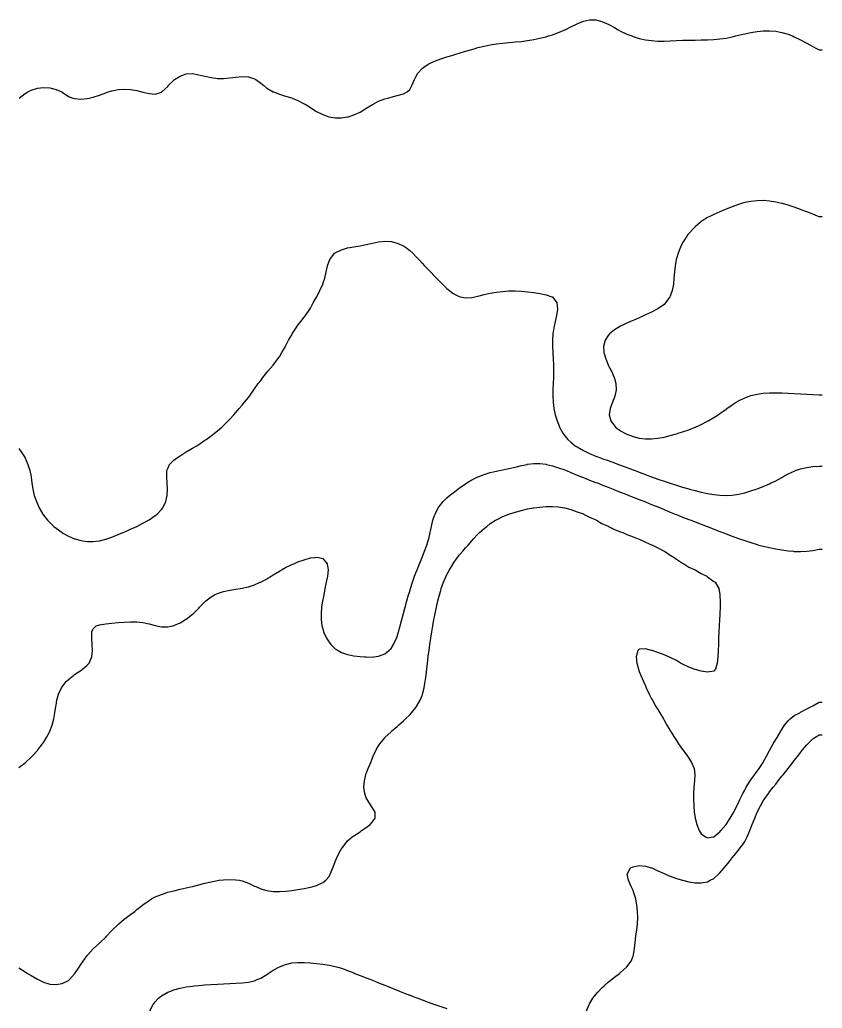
# Model space of a CAD drawing. Header units: inches. Extents: x 2679276 to 2679656, y 1246784 to 1247152.
# Drawn here: x 2679591.3 to 2679656, y 1246965.4 to 1247045.1 of the extents above; entities that cross this region are included whole.
import ezdxf

# ---------------------------------------------------------------- set-up
doc = ezdxf.new("R2010")
doc.units = ezdxf.units.IN
doc.header["$MEASUREMENT"] = 0
for name, color, linetype in [('440', 7, 'Continuous'), ('441', 7, 'Continuous'), ('442', 7, 'Continuous'), ('443', 7, 'Continuous'), ('444', 7, 'Continuous')]:
    doc.layers.add(name, color=color, linetype=linetype)

msp = doc.modelspace()

# ---------------------------------------------------------------- linework, layer by layer
at = {"layer": '440', "elevation": 440}
for points in [[(2679591.283, 1247038.75), (2679591.75, 1247039.106), (2679591.969, 1247039.25), (2679592.25, 1247039.375), (2679592.75, 1247039.536), (2679593.25, 1247039.612), (2679593.75, 1247039.582), (2679594.25, 1247039.445), (2679594.705, 1247039.25), (2679594.75, 1247039.217), (2679595.25, 1247038.885), (2679595.608, 1247038.75), (2679595.75, 1247038.703), (2679596.25, 1247038.656), (2679596.75, 1247038.704), (2679596.926, 1247038.75), (2679597.25, 1247038.824), (2679597.75, 1247038.996), (2679598.25, 1247039.183), (2679598.452, 1247039.25), (2679598.75, 1247039.343), (2679599.25, 1247039.439), (2679599.75, 1247039.464), (2679600.25, 1247039.43), (2679600.75, 1247039.348), (2679601.177, 1247039.25), (2679601.25, 1247039.231), (2679601.75, 1247039.11), (2679602.25, 1247039.069), (2679602.75, 1247039.224), (2679602.778, 1247039.25), (2679603.25, 1247039.681), (2679603.298, 1247039.75), (2679603.75, 1247040.192), (2679603.808, 1247040.25), (2679604.25, 1247040.51), (2679604.75, 1247040.698), (2679605.25, 1247040.727), (2679605.75, 1247040.634), (2679606.25, 1247040.506), (2679606.75, 1247040.394), (2679607.25, 1247040.334), (2679607.75, 1247040.334), (2679608.25, 1247040.374), (2679608.75, 1247040.437), (2679609.25, 1247040.484), (2679609.75, 1247040.462), (2679610.25, 1247040.308), (2679610.348, 1247040.25), (2679610.75, 1247039.958), (2679610.991, 1247039.75), (2679611.25, 1247039.56), (2679611.75, 1247039.265), (2679611.783, 1247039.25), (2679612.25, 1247039.072), (2679612.75, 1247038.915), (2679613.25, 1247038.758), (2679613.272, 1247038.75), (2679613.75, 1247038.558), (2679614.25, 1247038.299), (2679614.331, 1247038.25), (2679614.75, 1247037.98), (2679615.107, 1247037.75), (2679615.25, 1247037.662), (2679615.75, 1247037.415), (2679616.242, 1247037.25), (2679616.25, 1247037.248), (2679616.75, 1247037.168), (2679617.25, 1247037.163), (2679617.75, 1247037.234), (2679617.807, 1247037.25), (2679618.25, 1247037.392), (2679618.75, 1247037.627), (2679618.967, 1247037.75), (2679619.25, 1247037.924), (2679619.75, 1247038.225), (2679619.798, 1247038.25), (2679620.25, 1247038.489), (2679620.75, 1247038.688), (2679620.982, 1247038.75), (2679621.25, 1247038.831), (2679621.75, 1247038.948), (2679622.25, 1247039.099), (2679622.54, 1247039.25), (2679622.75, 1247039.454), (2679622.93, 1247039.75), (2679623.14, 1247040.25), (2679623.25, 1247040.462), (2679623.397, 1247040.75), (2679623.75, 1247041.129), (2679623.883, 1247041.25), (2679624.25, 1247041.473), (2679624.75, 1247041.719), (2679624.826, 1247041.75), (2679625.25, 1247041.906), (2679625.75, 1247042.068), (2679626.25, 1247042.218), (2679626.363, 1247042.25), (2679626.75, 1247042.366), (2679627.25, 1247042.516), (2679627.75, 1247042.667), (2679628.04, 1247042.75), (2679628.25, 1247042.811), (2679628.75, 1247042.936), (2679629.25, 1247043.036), (2679629.75, 1247043.112), (2679630.25, 1247043.171), (2679630.75, 1247043.221), (2679631.051, 1247043.25), (2679631.25, 1247043.268), (2679631.75, 1247043.319), (2679632.25, 1247043.382), (2679632.75, 1247043.462), (2679633.25, 1247043.565), (2679633.75, 1247043.693), (2679633.937, 1247043.75), (2679634.25, 1247043.845), (2679634.75, 1247044.025), (2679635.25, 1247044.241), (2679635.269, 1247044.25), (2679635.75, 1247044.486), (2679636.25, 1247044.733), (2679636.292, 1247044.75), (2679636.75, 1247044.943), (2679637.25, 1247045.057), (2679637.75, 1247045.042), (2679638.25, 1247044.91), (2679638.606, 1247044.75), (2679638.75, 1247044.69), (2679639.25, 1247044.422), (2679639.554, 1247044.25), (2679639.75, 1247044.148), (2679640.25, 1247043.907), (2679640.648, 1247043.75), (2679640.75, 1247043.71), (2679641.25, 1247043.557), (2679641.75, 1247043.448), (2679642.25, 1247043.377), (2679642.75, 1247043.34), (2679643.25, 1247043.335), (2679643.75, 1247043.354), (2679644.25, 1247043.38), (2679644.75, 1247043.405), (2679645.25, 1247043.42), (2679645.75, 1247043.425), (2679646.25, 1247043.429), (2679646.75, 1247043.44), (2679647.25, 1247043.467), (2679647.75, 1247043.515), (2679648.25, 1247043.588), (2679648.75, 1247043.686), (2679649.028, 1247043.75), (2679649.25, 1247043.805), (2679649.75, 1247043.932), (2679650.25, 1247044.041), (2679650.75, 1247044.121), (2679651.25, 1247044.164), (2679651.75, 1247044.169), (2679652.25, 1247044.131), (2679652.75, 1247044.043), (2679653.25, 1247043.894), (2679653.593, 1247043.75), (2679653.75, 1247043.685), (2679654.25, 1247043.436), (2679654.589, 1247043.25), (2679654.75, 1247043.165), (2679655.25, 1247042.9), (2679655.534, 1247042.75), (2679655.75, 1247042.641), (2679656, 1247042.641)], [(2679656, 1247029.195), (2679655.75, 1247029.195), (2679655.615, 1247029.25), (2679655.25, 1247029.391), (2679654.75, 1247029.582), (2679654.313, 1247029.75), (2679654.25, 1247029.774), (2679653.75, 1247029.952), (2679653.25, 1247030.116), (2679652.788, 1247030.25), (2679652.75, 1247030.261), (2679652.25, 1247030.373), (2679651.75, 1247030.452), (2679651.25, 1247030.493), (2679650.75, 1247030.487), (2679650.25, 1247030.431), (2679649.75, 1247030.327), (2679649.484, 1247030.25), (2679649.25, 1247030.175), (2679648.75, 1247029.99), (2679648.25, 1247029.799), (2679648.126, 1247029.75), (2679647.75, 1247029.59), (2679647.25, 1247029.375), (2679646.985, 1247029.25), (2679646.75, 1247029.119), (2679646.25, 1247028.803), (2679646.178, 1247028.75), (2679645.75, 1247028.379), (2679645.62, 1247028.25), (2679645.25, 1247027.841), (2679645.179, 1247027.75), (2679644.835, 1247027.25), (2679644.75, 1247027.105), (2679644.573, 1247026.75), (2679644.378, 1247026.25), (2679644.25, 1247025.817), (2679644.232, 1247025.75), (2679644.143, 1247025.25), (2679644.086, 1247024.75), (2679644.048, 1247024.25), (2679644.002, 1247023.75), (2679643.914, 1247023.25), (2679643.75, 1247022.802), (2679643.728, 1247022.75), (2679643.371, 1247022.25), (2679643.25, 1247022.134), (2679642.75, 1247021.774), (2679642.707, 1247021.75), (2679642.25, 1247021.51), (2679641.75, 1247021.288), (2679641.66, 1247021.25), (2679641.25, 1247021.058), (2679640.75, 1247020.84), (2679640.54, 1247020.75), (2679640.25, 1247020.615), (2679639.75, 1247020.378), (2679639.521, 1247020.25), (2679639.25, 1247020.082), (2679638.854, 1247019.75), (2679638.75, 1247019.631), (2679638.51, 1247019.25), (2679638.372, 1247018.75), (2679638.402, 1247018.25), (2679638.548, 1247017.75), (2679638.75, 1247017.266), (2679638.759, 1247017.25), (2679639.025, 1247016.75), (2679639.23, 1247016.25), (2679639.25, 1247016.172), (2679639.372, 1247015.75), (2679639.398, 1247015.25), (2679639.286, 1247014.75), (2679639.25, 1247014.667), (2679639.095, 1247014.25), (2679638.916, 1247013.75), (2679638.838, 1247013.25), (2679638.956, 1247012.75), (2679639.25, 1247012.343), (2679639.332, 1247012.25), (2679639.75, 1247011.955), (2679640.088, 1247011.75), (2679640.25, 1247011.675), (2679640.75, 1247011.491), (2679641.25, 1247011.362), (2679641.75, 1247011.302), (2679642.25, 1247011.306), (2679642.75, 1247011.362), (2679643.25, 1247011.453), (2679643.75, 1247011.568), (2679644.25, 1247011.704), (2679644.399, 1247011.75), (2679644.75, 1247011.865), (2679645.25, 1247012.042), (2679645.75, 1247012.238), (2679645.779, 1247012.25), (2679646.25, 1247012.463), (2679646.75, 1247012.718), (2679646.808, 1247012.75), (2679647.25, 1247013.015), (2679647.61, 1247013.25), (2679647.75, 1247013.346), (2679648.25, 1247013.7), (2679648.321, 1247013.75), (2679648.75, 1247014.049), (2679649.065, 1247014.25), (2679649.25, 1247014.362), (2679649.75, 1247014.613), (2679650.112, 1247014.75), (2679650.25, 1247014.797), (2679650.75, 1247014.917), (2679651.25, 1247014.986), (2679651.75, 1247015.016), (2679652.25, 1247015.02), (2679652.75, 1247015.008), (2679653.25, 1247014.988), (2679653.75, 1247014.966), (2679654.25, 1247014.941), (2679654.75, 1247014.916), (2679655.25, 1247014.889), (2679655.75, 1247014.863), (2679656, 1247014.863)]]:
    msp.add_lwpolyline(points, dxfattribs=at)
at = {"layer": '441', "elevation": 441}
msp.add_lwpolyline([(2679591.25, 1247010.535), (2679591.447, 1247010.25), (2679591.75, 1247009.786), (2679591.767, 1247009.75), (2679591.983, 1247009.25), (2679592.144, 1247008.75), (2679592.246, 1247008.25), (2679592.25, 1247008.231), (2679592.309, 1247007.75), (2679592.386, 1247007.25), (2679592.498, 1247006.75), (2679592.662, 1247006.25), (2679592.75, 1247006.06), (2679592.88, 1247005.75), (2679593.174, 1247005.25), (2679593.25, 1247005.152), (2679593.567, 1247004.75), (2679593.75, 1247004.559), (2679594.078, 1247004.25), (2679594.25, 1247004.102), (2679594.732, 1247003.75), (2679594.75, 1247003.737), (2679595.25, 1247003.461), (2679595.75, 1247003.261), (2679595.793, 1247003.25), (2679596.25, 1247003.125), (2679596.75, 1247003.048), (2679597.25, 1247003.039), (2679597.75, 1247003.1), (2679598.25, 1247003.222), (2679598.338, 1247003.25), (2679598.75, 1247003.393), (2679599.25, 1247003.589), (2679599.642, 1247003.75), (2679599.75, 1247003.797), (2679600.25, 1247004.02), (2679600.75, 1247004.249), (2679600.752, 1247004.25), (2679601.25, 1247004.509), (2679601.699, 1247004.75), (2679601.75, 1247004.784), (2679602.25, 1247005.133), (2679602.41, 1247005.25), (2679602.75, 1247005.627), (2679602.855, 1247005.75), (2679603.098, 1247006.25), (2679603.209, 1247006.75), (2679603.238, 1247007.25), (2679603.218, 1247007.75), (2679603.182, 1247008.25), (2679603.192, 1247008.75), (2679603.25, 1247008.913), (2679603.406, 1247009.25), (2679603.75, 1247009.586), (2679603.952, 1247009.75), (2679604.25, 1247009.946), (2679604.748, 1247010.25), (2679604.75, 1247010.251), (2679605.25, 1247010.55), (2679605.584, 1247010.75), (2679605.75, 1247010.857), (2679606.25, 1247011.187), (2679606.345, 1247011.25), (2679606.75, 1247011.549), (2679607.015, 1247011.75), (2679607.25, 1247011.945), (2679607.6, 1247012.25), (2679607.75, 1247012.39), (2679608.113, 1247012.75), (2679608.25, 1247012.892), (2679608.58, 1247013.25), (2679608.75, 1247013.439), (2679609.022, 1247013.75), (2679609.25, 1247014.016), (2679609.44, 1247014.25), (2679609.75, 1247014.637), (2679609.831, 1247014.75), (2679610.197, 1247015.25), (2679610.25, 1247015.321), (2679610.549, 1247015.75), (2679610.75, 1247016.016), (2679610.92, 1247016.25), (2679611.25, 1247016.658), (2679611.325, 1247016.75), (2679611.75, 1247017.25), (2679611.75, 1247017.25), (2679612.13, 1247017.75), (2679612.25, 1247017.918), (2679612.451, 1247018.25), (2679612.74, 1247018.75), (2679612.75, 1247018.768), (2679612.992, 1247019.25), (2679613.25, 1247019.695), (2679613.281, 1247019.75), (2679613.604, 1247020.25), (2679613.75, 1247020.451), (2679613.978, 1247020.75), (2679614.25, 1247021.106), (2679614.358, 1247021.25), (2679614.695, 1247021.75), (2679614.75, 1247021.841), (2679614.983, 1247022.25), (2679615.25, 1247022.726), (2679615.264, 1247022.75), (2679615.519, 1247023.25), (2679615.74, 1247023.75), (2679615.75, 1247023.78), (2679615.9, 1247024.25), (2679616.022, 1247024.75), (2679616.135, 1247025.25), (2679616.25, 1247025.602), (2679616.306, 1247025.75), (2679616.689, 1247026.25), (2679616.75, 1247026.293), (2679617.25, 1247026.541), (2679617.75, 1247026.684), (2679618.077, 1247026.75), (2679618.25, 1247026.776), (2679618.75, 1247026.853), (2679619.25, 1247026.95), (2679619.75, 1247027.062), (2679620.25, 1247027.163), (2679620.75, 1247027.219), (2679621.25, 1247027.192), (2679621.75, 1247027.063), (2679622.25, 1247026.839), (2679622.404, 1247026.75), (2679622.75, 1247026.474), (2679623.01, 1247026.25), (2679623.25, 1247025.998), (2679623.492, 1247025.75), (2679623.75, 1247025.466), (2679623.951, 1247025.25), (2679624.25, 1247024.933), (2679624.422, 1247024.75), (2679624.75, 1247024.41), (2679624.901, 1247024.25), (2679625.25, 1247023.889), (2679625.392, 1247023.75), (2679625.75, 1247023.406), (2679625.951, 1247023.25), (2679626.25, 1247023.016), (2679626.75, 1247022.767), (2679626.835, 1247022.75), (2679627.25, 1247022.666), (2679627.75, 1247022.698), (2679627.999, 1247022.75), (2679628.25, 1247022.798), (2679628.75, 1247022.922), (2679629.25, 1247023.036), (2679629.75, 1247023.121), (2679630.25, 1247023.181), (2679630.75, 1247023.214), (2679631.25, 1247023.221), (2679631.75, 1247023.199), (2679632.25, 1247023.151), (2679632.75, 1247023.08), (2679633.25, 1247023), (2679633.75, 1247022.903), (2679634.213, 1247022.75), (2679634.25, 1247022.73), (2679634.618, 1247022.25), (2679634.664, 1247021.75), (2679634.585, 1247021.25), (2679634.469, 1247020.75), (2679634.364, 1247020.25), (2679634.292, 1247019.75), (2679634.255, 1247019.25), (2679634.256, 1247018.75), (2679634.282, 1247018.25), (2679634.315, 1247017.75), (2679634.341, 1247017.25), (2679634.348, 1247016.75), (2679634.336, 1247016.25), (2679634.316, 1247015.75), (2679634.299, 1247015.25), (2679634.295, 1247014.75), (2679634.317, 1247014.25), (2679634.376, 1247013.75), (2679634.483, 1247013.25), (2679634.636, 1247012.75), (2679634.75, 1247012.484), (2679634.831, 1247012.25), (2679635.095, 1247011.75), (2679635.25, 1247011.558), (2679635.488, 1247011.25), (2679635.75, 1247011.027), (2679636.088, 1247010.75), (2679636.25, 1247010.65), (2679636.75, 1247010.362), (2679636.965, 1247010.25), (2679637.25, 1247010.122), (2679637.75, 1247009.919), (2679638.2, 1247009.75), (2679638.25, 1247009.732), (2679638.75, 1247009.558), (2679639.25, 1247009.378), (2679639.593, 1247009.25), (2679639.75, 1247009.192), (2679640.25, 1247009.004), (2679640.75, 1247008.814), (2679640.917, 1247008.75), (2679641.25, 1247008.622), (2679641.75, 1247008.43), (2679642.22, 1247008.25), (2679642.25, 1247008.239), (2679642.75, 1247008.061), (2679643.25, 1247007.89), (2679643.673, 1247007.75), (2679643.75, 1247007.725), (2679644.25, 1247007.571), (2679644.75, 1247007.418), (2679645.25, 1247007.267), (2679645.313, 1247007.25), (2679645.75, 1247007.135), (2679646.25, 1247007.015), (2679646.75, 1247006.91), (2679647.25, 1247006.826), (2679647.75, 1247006.772), (2679648.25, 1247006.753), (2679648.75, 1247006.776), (2679649.25, 1247006.846), (2679649.75, 1247006.96), (2679650.25, 1247007.108), (2679650.667, 1247007.25), (2679650.75, 1247007.28), (2679651.25, 1247007.474), (2679651.75, 1247007.69), (2679651.878, 1247007.75), (2679652.25, 1247007.937), (2679652.75, 1247008.205), (2679652.833, 1247008.25), (2679653.25, 1247008.475), (2679653.75, 1247008.71), (2679653.856, 1247008.75), (2679654.25, 1247008.887), (2679654.75, 1247009.006), (2679655.25, 1247009.074), (2679655.75, 1247009.103), (2679656, 1247009.103)], dxfattribs=at)
at = {"layer": '442', "elevation": 442}
msp.add_lwpolyline([(2679591.25, 1246984.844), (2679591.75, 1246985.223), (2679591.779, 1246985.25), (2679592.25, 1246985.665), (2679592.327, 1246985.75), (2679592.75, 1246986.197), (2679592.79, 1246986.25), (2679593.172, 1246986.75), (2679593.25, 1246986.856), (2679593.491, 1246987.25), (2679593.75, 1246987.742), (2679593.754, 1246987.75), (2679593.939, 1246988.25), (2679594.071, 1246988.75), (2679594.16, 1246989.25), (2679594.231, 1246989.75), (2679594.25, 1246989.868), (2679594.313, 1246990.25), (2679594.449, 1246990.75), (2679594.684, 1246991.25), (2679594.75, 1246991.345), (2679595.074, 1246991.75), (2679595.25, 1246991.916), (2679595.662, 1246992.25), (2679595.75, 1246992.314), (2679596.25, 1246992.657), (2679596.39, 1246992.75), (2679596.75, 1246993.069), (2679596.925, 1246993.25), (2679597.136, 1246993.75), (2679597.181, 1246994.25), (2679597.164, 1246994.75), (2679597.131, 1246995.25), (2679597.14, 1246995.75), (2679597.25, 1246995.997), (2679597.481, 1246996.25), (2679597.75, 1246996.339), (2679598.25, 1246996.419), (2679598.75, 1246996.465), (2679599.25, 1246996.508), (2679599.75, 1246996.549), (2679600.25, 1246996.574), (2679600.75, 1246996.567), (2679601.25, 1246996.51), (2679601.75, 1246996.403), (2679602.25, 1246996.274), (2679602.37, 1246996.25), (2679602.75, 1246996.168), (2679603.25, 1246996.158), (2679603.674, 1246996.25), (2679603.75, 1246996.267), (2679604.25, 1246996.485), (2679604.694, 1246996.75), (2679604.75, 1246996.787), (2679605.25, 1246997.189), (2679605.318, 1246997.25), (2679605.75, 1246997.679), (2679605.822, 1246997.75), (2679606.25, 1246998.184), (2679606.326, 1246998.25), (2679606.75, 1246998.595), (2679607.024, 1246998.75), (2679607.25, 1246998.863), (2679607.75, 1246999.016), (2679608.25, 1246999.112), (2679608.75, 1246999.189), (2679609.085, 1246999.25), (2679609.25, 1246999.278), (2679609.75, 1246999.397), (2679610.25, 1246999.557), (2679610.699, 1246999.75), (2679610.75, 1246999.771), (2679611.25, 1247000.039), (2679611.584, 1247000.25), (2679611.75, 1247000.349), (2679612.25, 1247000.658), (2679612.407, 1247000.75), (2679612.75, 1247000.938), (2679613.25, 1247001.187), (2679613.401, 1247001.25), (2679613.75, 1247001.397), (2679614.25, 1247001.574), (2679614.75, 1247001.713), (2679615.073, 1247001.75), (2679615.25, 1247001.772), (2679615.389, 1247001.75), (2679615.75, 1247001.658), (2679616.096, 1247001.25), (2679616.182, 1247000.75), (2679616.125, 1247000.25), (2679616.027, 1246999.75), (2679615.923, 1246999.25), (2679615.823, 1246998.75), (2679615.75, 1246998.348), (2679615.731, 1246998.25), (2679615.651, 1246997.75), (2679615.607, 1246997.25), (2679615.614, 1246996.75), (2679615.682, 1246996.25), (2679615.75, 1246995.992), (2679615.817, 1246995.75), (2679616.038, 1246995.25), (2679616.25, 1246994.923), (2679616.385, 1246994.75), (2679616.75, 1246994.406), (2679616.981, 1246994.25), (2679617.25, 1246994.106), (2679617.75, 1246993.935), (2679618.25, 1246993.835), (2679618.75, 1246993.776), (2679619.098, 1246993.75), (2679619.25, 1246993.74), (2679619.75, 1246993.736), (2679619.856, 1246993.75), (2679620.25, 1246993.804), (2679620.75, 1246993.997), (2679621.066, 1246994.25), (2679621.25, 1246994.427), (2679621.455, 1246994.75), (2679621.698, 1246995.25), (2679621.75, 1246995.384), (2679621.86, 1246995.75), (2679621.991, 1246996.25), (2679622.119, 1246996.75), (2679622.25, 1246997.235), (2679622.254, 1246997.25), (2679622.385, 1246997.75), (2679622.523, 1246998.25), (2679622.667, 1246998.75), (2679622.75, 1246999.02), (2679622.818, 1246999.25), (2679622.977, 1246999.75), (2679623.152, 1247000.25), (2679623.25, 1247000.505), (2679623.341, 1247000.75), (2679623.538, 1247001.25), (2679623.75, 1247001.75), (2679623.75, 1247001.75), (2679623.948, 1247002.25), (2679624.135, 1247002.75), (2679624.25, 1247003.12), (2679624.291, 1247003.25), (2679624.41, 1247003.75), (2679624.514, 1247004.25), (2679624.63, 1247004.75), (2679624.75, 1247005.119), (2679624.798, 1247005.25), (2679625.054, 1247005.75), (2679625.25, 1247006.022), (2679625.438, 1247006.25), (2679625.75, 1247006.554), (2679625.969, 1247006.75), (2679626.25, 1247006.97), (2679626.618, 1247007.25), (2679626.75, 1247007.34), (2679627.25, 1247007.685), (2679627.347, 1247007.75), (2679627.75, 1247007.994), (2679628.25, 1247008.245), (2679628.261, 1247008.25), (2679628.75, 1247008.445), (2679629.25, 1247008.592), (2679629.75, 1247008.707), (2679629.964, 1247008.75), (2679630.25, 1247008.811), (2679630.75, 1247008.915), (2679631.25, 1247009.029), (2679631.75, 1247009.151), (2679632.209, 1247009.25), (2679632.25, 1247009.259), (2679632.75, 1247009.327), (2679633.25, 1247009.325), (2679633.75, 1247009.254), (2679633.764, 1247009.25), (2679634.25, 1247009.133), (2679634.75, 1247008.98), (2679635.25, 1247008.802), (2679635.38, 1247008.75), (2679635.75, 1247008.6), (2679636.25, 1247008.392), (2679636.597, 1247008.25), (2679636.75, 1247008.186), (2679637.25, 1247007.987), (2679637.75, 1247007.797), (2679637.874, 1247007.75), (2679638.25, 1247007.602), (2679638.75, 1247007.405), (2679639.145, 1247007.25), (2679639.25, 1247007.208), (2679639.75, 1247007.008), (2679640.25, 1247006.814), (2679640.416, 1247006.75), (2679640.75, 1247006.62), (2679641.25, 1247006.426), (2679641.701, 1247006.25), (2679641.75, 1247006.23), (2679642.25, 1247006.026), (2679642.75, 1247005.822), (2679642.927, 1247005.75), (2679643.25, 1247005.614), (2679643.75, 1247005.409), (2679644.149, 1247005.25), (2679644.25, 1247005.209), (2679644.75, 1247005.011), (2679645.25, 1247004.818), (2679645.427, 1247004.75), (2679645.75, 1247004.624), (2679646.25, 1247004.43), (2679646.713, 1247004.25), (2679646.75, 1247004.235), (2679647.25, 1247004.036), (2679647.75, 1247003.839), (2679647.983, 1247003.75), (2679648.25, 1247003.646), (2679648.75, 1247003.461), (2679649.25, 1247003.282), (2679649.342, 1247003.25), (2679649.75, 1247003.109), (2679650.25, 1247002.945), (2679650.75, 1247002.789), (2679650.894, 1247002.75), (2679651.25, 1247002.656), (2679651.75, 1247002.543), (2679652.25, 1247002.444), (2679652.75, 1247002.359), (2679653.25, 1247002.29), (2679653.691, 1247002.25), (2679653.75, 1247002.244), (2679654.25, 1247002.229), (2679654.75, 1247002.248), (2679654.77, 1247002.25), (2679655.25, 1247002.31), (2679655.75, 1247002.412), (2679656, 1247002.412)], dxfattribs=at)
at = {"layer": '443', "elevation": 443}
msp.add_lwpolyline([(2679591.25, 1246968.69), (2679591.75, 1246968.387), (2679591.963, 1246968.25), (2679592.25, 1246968.076), (2679592.75, 1246967.781), (2679592.811, 1246967.75), (2679593.25, 1246967.55), (2679593.75, 1246967.4), (2679594.25, 1246967.352), (2679594.75, 1246967.428), (2679595.25, 1246967.683), (2679595.324, 1246967.75), (2679595.75, 1246968.211), (2679595.778, 1246968.25), (2679596.103, 1246968.75), (2679596.25, 1246968.978), (2679596.429, 1246969.25), (2679596.75, 1246969.689), (2679596.804, 1246969.75), (2679597.25, 1246970.223), (2679597.281, 1246970.25), (2679597.75, 1246970.689), (2679597.817, 1246970.75), (2679598.25, 1246971.183), (2679598.319, 1246971.25), (2679598.75, 1246971.709), (2679598.795, 1246971.75), (2679599.25, 1246972.199), (2679599.317, 1246972.25), (2679599.75, 1246972.617), (2679599.94, 1246972.75), (2679600.25, 1246973.001), (2679600.588, 1246973.25), (2679600.75, 1246973.39), (2679601.207, 1246973.75), (2679601.25, 1246973.788), (2679601.75, 1246974.138), (2679601.949, 1246974.25), (2679602.25, 1246974.412), (2679602.75, 1246974.622), (2679603.121, 1246974.75), (2679603.25, 1246974.788), (2679603.75, 1246974.915), (2679604.25, 1246975.026), (2679604.75, 1246975.135), (2679605.212, 1246975.25), (2679605.25, 1246975.258), (2679605.75, 1246975.387), (2679606.25, 1246975.517), (2679606.75, 1246975.636), (2679607.25, 1246975.734), (2679607.366, 1246975.75), (2679607.75, 1246975.799), (2679608.25, 1246975.825), (2679608.75, 1246975.801), (2679609.023, 1246975.75), (2679609.25, 1246975.702), (2679609.75, 1246975.523), (2679610.25, 1246975.293), (2679610.345, 1246975.25), (2679610.75, 1246975.073), (2679611.25, 1246974.923), (2679611.75, 1246974.853), (2679612.25, 1246974.844), (2679612.75, 1246974.879), (2679613.25, 1246974.936), (2679613.75, 1246975.005), (2679614.25, 1246975.089), (2679614.75, 1246975.193), (2679614.98, 1246975.25), (2679615.25, 1246975.341), (2679615.75, 1246975.578), (2679615.985, 1246975.75), (2679616.25, 1246976.07), (2679616.355, 1246976.25), (2679616.561, 1246976.75), (2679616.748, 1246977.25), (2679616.75, 1246977.254), (2679616.966, 1246977.75), (2679617.232, 1246978.25), (2679617.25, 1246978.281), (2679617.593, 1246978.75), (2679617.75, 1246978.924), (2679618.123, 1246979.25), (2679618.25, 1246979.344), (2679618.75, 1246979.666), (2679618.881, 1246979.75), (2679619.25, 1246980.006), (2679619.572, 1246980.25), (2679619.75, 1246980.463), (2679619.967, 1246980.75), (2679619.959, 1246981.25), (2679619.75, 1246981.577), (2679619.653, 1246981.75), (2679619.324, 1246982.25), (2679619.25, 1246982.399), (2679619.126, 1246982.75), (2679619.065, 1246983.25), (2679619.106, 1246983.75), (2679619.215, 1246984.25), (2679619.25, 1246984.365), (2679619.405, 1246984.75), (2679619.611, 1246985.25), (2679619.75, 1246985.603), (2679619.811, 1246985.75), (2679620.043, 1246986.25), (2679620.25, 1246986.584), (2679620.343, 1246986.75), (2679620.75, 1246987.236), (2679620.761, 1246987.25), (2679621.25, 1246987.71), (2679621.288, 1246987.75), (2679621.75, 1246988.145), (2679621.857, 1246988.25), (2679622.25, 1246988.589), (2679622.407, 1246988.75), (2679622.75, 1246989.073), (2679622.899, 1246989.25), (2679623.25, 1246989.674), (2679623.299, 1246989.75), (2679623.585, 1246990.25), (2679623.75, 1246990.634), (2679623.792, 1246990.75), (2679623.926, 1246991.25), (2679624.012, 1246991.75), (2679624.074, 1246992.25), (2679624.126, 1246992.75), (2679624.18, 1246993.25), (2679624.24, 1246993.75), (2679624.25, 1246993.83), (2679624.311, 1246994.25), (2679624.388, 1246994.75), (2679624.466, 1246995.25), (2679624.545, 1246995.75), (2679624.626, 1246996.25), (2679624.709, 1246996.75), (2679624.75, 1246996.984), (2679624.805, 1246997.25), (2679624.912, 1246997.75), (2679625.025, 1246998.25), (2679625.149, 1246998.75), (2679625.25, 1246999.105), (2679625.298, 1246999.25), (2679625.487, 1246999.75), (2679625.692, 1247000.25), (2679625.75, 1247000.375), (2679625.951, 1247000.75), (2679626.245, 1247001.25), (2679626.25, 1247001.257), (2679626.617, 1247001.75), (2679626.75, 1247001.929), (2679627.025, 1247002.25), (2679627.25, 1247002.528), (2679627.455, 1247002.75), (2679627.75, 1247003.098), (2679627.897, 1247003.25), (2679628.25, 1247003.629), (2679628.382, 1247003.75), (2679628.75, 1247004.088), (2679628.959, 1247004.25), (2679629.25, 1247004.475), (2679629.68, 1247004.75), (2679629.75, 1247004.795), (2679630.25, 1247005.048), (2679630.75, 1247005.249), (2679630.752, 1247005.25), (2679631.25, 1247005.405), (2679631.75, 1247005.541), (2679632.25, 1247005.657), (2679632.741, 1247005.75), (2679632.75, 1247005.751), (2679633.25, 1247005.814), (2679633.75, 1247005.851), (2679634.25, 1247005.855), (2679634.75, 1247005.82), (2679635.215, 1247005.75), (2679635.25, 1247005.744), (2679635.75, 1247005.607), (2679636.25, 1247005.439), (2679636.75, 1247005.256), (2679636.764, 1247005.25), (2679637.25, 1247005.006), (2679637.75, 1247004.772), (2679637.798, 1247004.75), (2679638.25, 1247004.494), (2679638.75, 1247004.263), (2679638.783, 1247004.25), (2679639.25, 1247004.016), (2679639.75, 1247003.816), (2679639.933, 1247003.75), (2679640.25, 1247003.608), (2679640.75, 1247003.406), (2679641.178, 1247003.25), (2679641.25, 1247003.216), (2679641.75, 1247002.984), (2679642.25, 1247002.782), (2679642.331, 1247002.75), (2679642.75, 1247002.515), (2679643.25, 1247002.267), (2679643.285, 1247002.25), (2679643.75, 1247001.931), (2679644.066, 1247001.75), (2679644.25, 1247001.607), (2679644.75, 1247001.297), (2679644.842, 1247001.25), (2679645.25, 1247000.982), (2679645.746, 1247000.75), (2679645.75, 1247000.747), (2679646.25, 1247000.449), (2679646.686, 1247000.25), (2679646.75, 1247000.197), (2679647.25, 1246999.824), (2679647.362, 1246999.75), (2679647.655, 1246999.25), (2679647.74, 1246998.75), (2679647.75, 1246998.607), (2679647.776, 1246998.25), (2679647.78, 1246997.75), (2679647.756, 1246997.25), (2679647.75, 1246997.156), (2679647.726, 1246996.75), (2679647.696, 1246996.25), (2679647.669, 1246995.75), (2679647.645, 1246995.25), (2679647.629, 1246994.75), (2679647.615, 1246994.25), (2679647.591, 1246993.75), (2679647.541, 1246993.25), (2679647.4, 1246992.75), (2679647.25, 1246992.597), (2679646.75, 1246992.519), (2679646.25, 1246992.605), (2679645.75, 1246992.725), (2679645.679, 1246992.75), (2679645.25, 1246992.92), (2679644.75, 1246993.156), (2679644.577, 1246993.25), (2679644.25, 1246993.446), (2679643.75, 1246993.696), (2679643.623, 1246993.75), (2679643.25, 1246993.911), (2679642.75, 1246994.095), (2679642.306, 1246994.25), (2679642.25, 1246994.272), (2679641.75, 1246994.401), (2679641.25, 1246994.358), (2679641.143, 1246994.25), (2679640.996, 1246993.75), (2679641.045, 1246993.25), (2679641.181, 1246992.75), (2679641.25, 1246992.581), (2679641.387, 1246992.25), (2679641.602, 1246991.75), (2679641.75, 1246991.415), (2679641.82, 1246991.25), (2679642.053, 1246990.75), (2679642.25, 1246990.367), (2679642.312, 1246990.25), (2679642.601, 1246989.75), (2679642.75, 1246989.504), (2679642.901, 1246989.25), (2679643.194, 1246988.75), (2679643.25, 1246988.656), (2679643.481, 1246988.25), (2679643.75, 1246987.804), (2679643.783, 1246987.75), (2679644.097, 1246987.25), (2679644.25, 1246987.014), (2679644.426, 1246986.75), (2679644.75, 1246986.289), (2679644.778, 1246986.25), (2679645.141, 1246985.75), (2679645.25, 1246985.593), (2679645.468, 1246985.25), (2679645.668, 1246984.75), (2679645.724, 1246984.25), (2679645.702, 1246983.75), (2679645.661, 1246983.25), (2679645.633, 1246982.75), (2679645.628, 1246982.25), (2679645.646, 1246981.75), (2679645.688, 1246981.25), (2679645.75, 1246980.816), (2679645.76, 1246980.75), (2679645.885, 1246980.25), (2679646.09, 1246979.75), (2679646.25, 1246979.502), (2679646.587, 1246979.25), (2679646.75, 1246979.172), (2679647.221, 1246979.25), (2679647.25, 1246979.255), (2679647.75, 1246979.649), (2679647.837, 1246979.75), (2679648.25, 1246980.244), (2679648.254, 1246980.25), (2679648.567, 1246980.75), (2679648.75, 1246981.03), (2679648.862, 1246981.25), (2679649.122, 1246981.75), (2679649.25, 1246981.986), (2679649.37, 1246982.25), (2679649.611, 1246982.75), (2679649.75, 1246983.005), (2679649.879, 1246983.25), (2679650.191, 1246983.75), (2679650.25, 1246983.835), (2679650.543, 1246984.25), (2679650.75, 1246984.529), (2679650.91, 1246984.75), (2679651.237, 1246985.25), (2679651.25, 1246985.276), (2679651.499, 1246985.75), (2679651.75, 1246986.219), (2679651.768, 1246986.25), (2679652.048, 1246986.75), (2679652.25, 1246987.082), (2679652.359, 1246987.25), (2679652.666, 1246987.75), (2679652.75, 1246987.891), (2679652.966, 1246988.25), (2679653.25, 1246988.598), (2679653.405, 1246988.75), (2679653.75, 1246989.019), (2679654.187, 1246989.25), (2679654.25, 1246989.285), (2679654.75, 1246989.56), (2679655.14, 1246989.75), (2679655.25, 1246989.814), (2679655.75, 1246990.098), (2679656, 1246990.098)], dxfattribs=at)
at = {"layer": '444', "elevation": 444}
for points in [[(2679636.999, 1246965.25), (2679637.222, 1246965.75), (2679637.25, 1246965.798), (2679637.523, 1246966.25), (2679637.75, 1246966.542), (2679637.92, 1246966.75), (2679638.25, 1246967.094), (2679638.412, 1246967.25), (2679638.75, 1246967.548), (2679639.005, 1246967.75), (2679639.25, 1246967.944), (2679639.659, 1246968.25), (2679639.75, 1246968.326), (2679640.224, 1246968.75), (2679640.25, 1246968.781), (2679640.588, 1246969.25), (2679640.75, 1246969.647), (2679640.786, 1246969.75), (2679640.88, 1246970.25), (2679640.935, 1246970.75), (2679640.986, 1246971.25), (2679641.045, 1246971.75), (2679641.098, 1246972.25), (2679641.131, 1246972.75), (2679641.122, 1246973.25), (2679641.066, 1246973.75), (2679640.966, 1246974.25), (2679640.82, 1246974.75), (2679640.75, 1246974.933), (2679640.609, 1246975.25), (2679640.378, 1246975.75), (2679640.268, 1246976.25), (2679640.554, 1246976.75), (2679640.75, 1246976.844), (2679641.25, 1246976.932), (2679641.75, 1246976.885), (2679642.25, 1246976.752), (2679642.254, 1246976.75), (2679642.75, 1246976.524), (2679643.25, 1246976.301), (2679643.356, 1246976.25), (2679643.75, 1246976.076), (2679644.25, 1246975.893), (2679644.75, 1246975.751), (2679644.755, 1246975.75), (2679645.25, 1246975.625), (2679645.75, 1246975.549), (2679646.25, 1246975.543), (2679646.75, 1246975.64), (2679646.959, 1246975.75), (2679647.25, 1246975.891), (2679647.643, 1246976.25), (2679647.75, 1246976.345), (2679648.083, 1246976.75), (2679648.25, 1246976.938), (2679648.493, 1246977.25), (2679648.75, 1246977.555), (2679648.912, 1246977.75), (2679649.25, 1246978.167), (2679649.316, 1246978.25), (2679649.668, 1246978.75), (2679649.75, 1246978.89), (2679649.949, 1246979.25), (2679650.166, 1246979.75), (2679650.25, 1246979.966), (2679650.364, 1246980.25), (2679650.559, 1246980.75), (2679650.75, 1246981.229), (2679650.76, 1246981.25), (2679651.023, 1246981.75), (2679651.25, 1246982.16), (2679651.309, 1246982.25), (2679651.657, 1246982.75), (2679651.75, 1246982.874), (2679652.047, 1246983.25), (2679652.25, 1246983.503), (2679652.452, 1246983.75), (2679652.75, 1246984.128), (2679652.85, 1246984.25), (2679653.242, 1246984.75), (2679653.25, 1246984.76), (2679653.642, 1246985.25), (2679653.75, 1246985.388), (2679654.03, 1246985.75), (2679654.25, 1246986.04), (2679654.412, 1246986.25), (2679654.75, 1246986.666), (2679654.827, 1246986.75), (2679655.25, 1246987.14), (2679655.396, 1246987.25), (2679655.75, 1246987.476), (2679656, 1246987.476)], [(2679601.811, 1246965.25), (2679602.084, 1246965.75), (2679602.25, 1246965.965), (2679602.508, 1246966.25), (2679602.75, 1246966.436), (2679603.25, 1246966.737), (2679603.277, 1246966.75), (2679603.75, 1246966.923), (2679604.25, 1246967.059), (2679604.75, 1246967.159), (2679605.25, 1246967.231), (2679605.419, 1246967.25), (2679605.75, 1246967.284), (2679606.25, 1246967.324), (2679606.75, 1246967.358), (2679607.25, 1246967.39), (2679607.75, 1246967.42), (2679608.25, 1246967.449), (2679608.75, 1246967.477), (2679609.25, 1246967.504), (2679609.75, 1246967.554), (2679610.25, 1246967.665), (2679610.45, 1246967.75), (2679610.75, 1246967.872), (2679611.25, 1246968.173), (2679611.356, 1246968.25), (2679611.75, 1246968.502), (2679612.193, 1246968.75), (2679612.25, 1246968.779), (2679612.75, 1246968.981), (2679613.25, 1246969.095), (2679613.75, 1246969.138), (2679614.25, 1246969.134), (2679614.75, 1246969.102), (2679615.25, 1246969.056), (2679615.75, 1246968.998), (2679616.25, 1246968.92), (2679616.75, 1246968.811), (2679616.956, 1246968.75), (2679617.25, 1246968.665), (2679617.75, 1246968.486), (2679618.25, 1246968.287), (2679618.342, 1246968.25), (2679618.75, 1246968.086), (2679619.25, 1246967.892), (2679619.622, 1246967.75), (2679619.75, 1246967.699), (2679620.25, 1246967.505), (2679620.75, 1246967.302), (2679620.88, 1246967.25), (2679621.25, 1246967.099), (2679621.75, 1246966.899), (2679622.127, 1246966.75), (2679622.25, 1246966.7), (2679622.75, 1246966.505), (2679623.25, 1246966.308), (2679623.404, 1246966.25), (2679623.75, 1246966.119), (2679624.25, 1246965.936), (2679624.75, 1246965.758), (2679624.774, 1246965.75), (2679625.25, 1246965.59), (2679625.75, 1246965.428)]]:
    msp.add_lwpolyline(points, dxfattribs=at)

doc.saveas('drawing.dxf')
